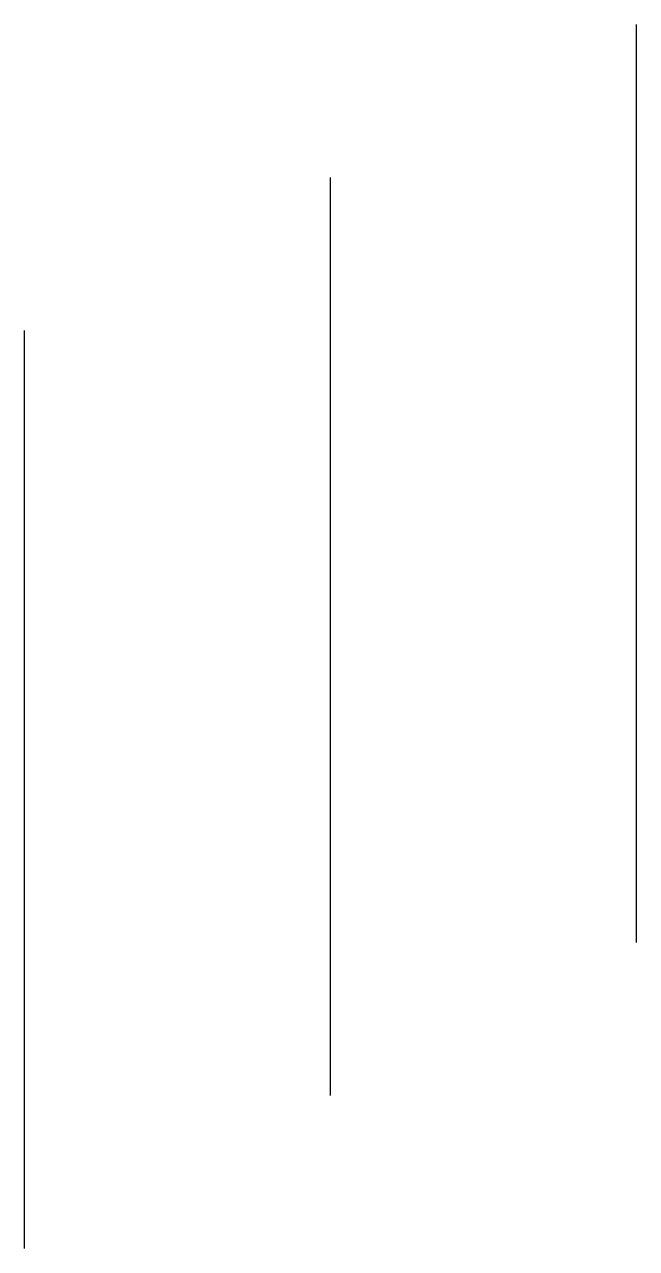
# Model space of a CAD drawing. Extents: x 50 to 52, y 50 to 54.
import ezdxf

# ---------------------------------------------------------------- set-up
doc = ezdxf.new("R2010")
doc.units = 0
doc.layers.get('0').update_dxf_attribs({"linetype": 'CONTINUOUS'})

msp = doc.modelspace()

# ---------------------------------------------------------------- linework, layer by layer
at = {"color": 0}
for p, q in [((52, 51), (52, 54)), ((51, 50.5), (51, 53.5)), ((50, 50), (50, 53))]:
    msp.add_line(p, q, dxfattribs=at)

doc.saveas('drawing.dxf')
